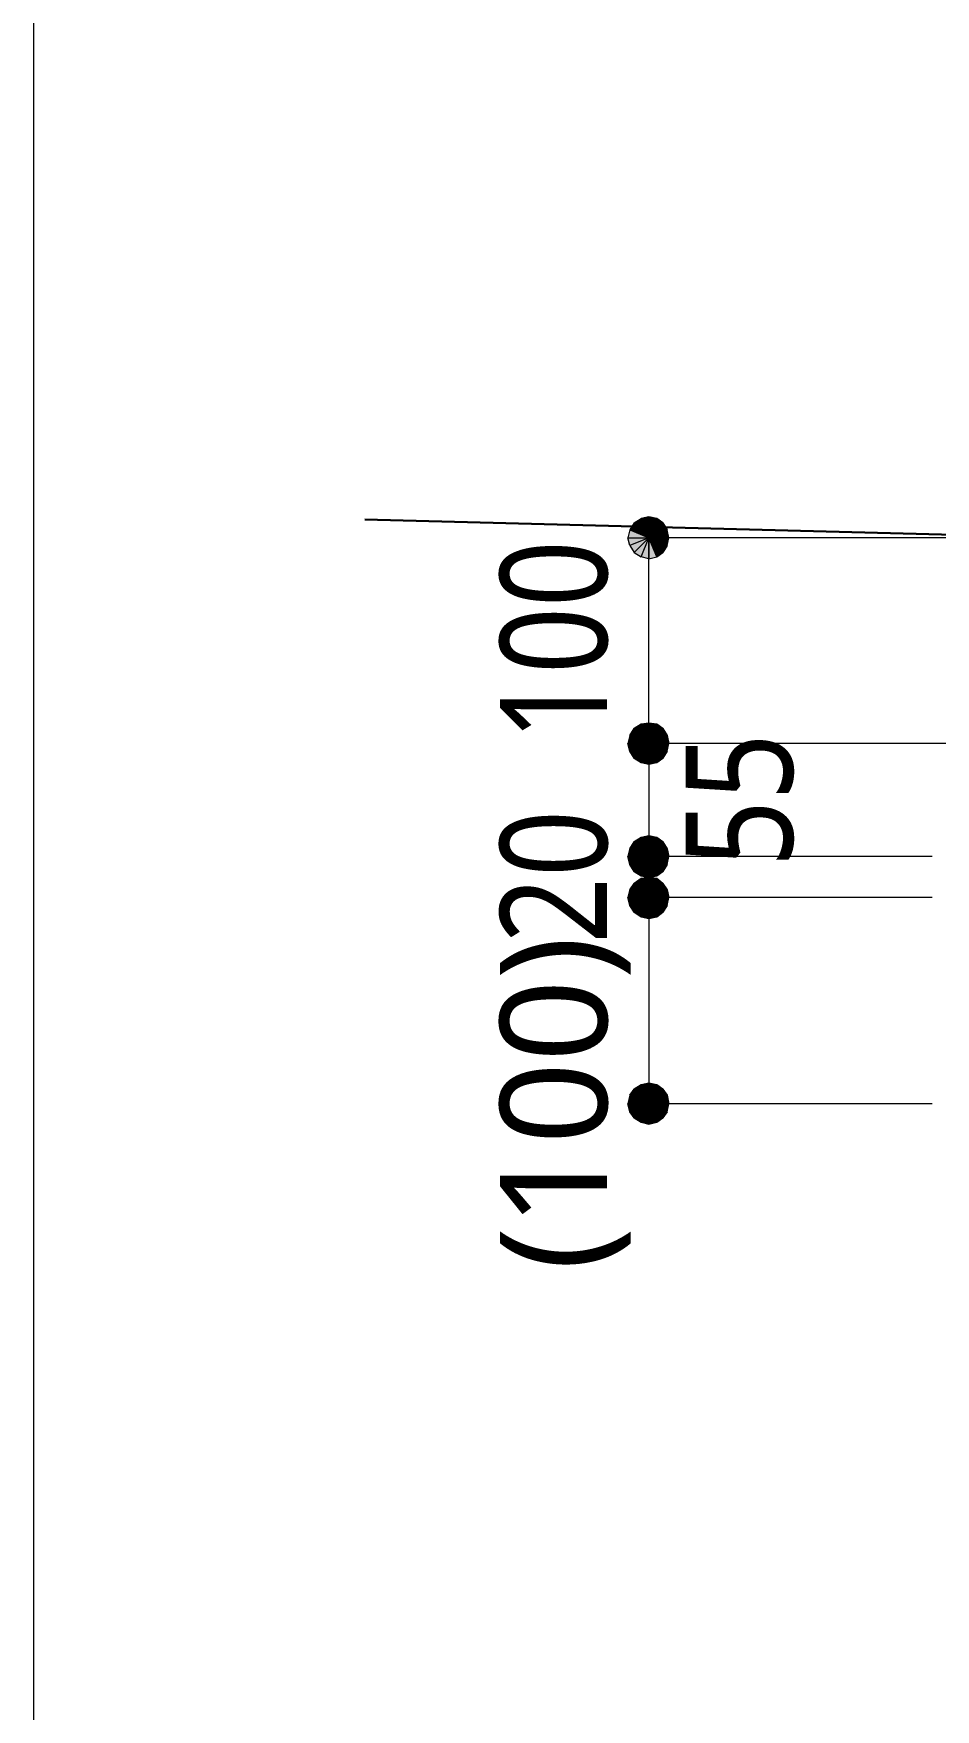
# Model space of a CAD drawing. Header units: millimetres. Extents: x 0 to 420, y 0 to 297.
# Drawn here: x 118.17 to 140.08, y 215.52 to 256.24 of the extents above; entities that cross this region are included whole.
import ezdxf
from ezdxf.enums import TextEntityAlignment as Align

# ---------------------------------------------------------------- set-up
doc = ezdxf.new("R2010")
doc.units = ezdxf.units.MM
doc.styles.add('kst32b', font='NotoSansJP-Variable.ttf')

msp = doc.modelspace()

# ---------------------------------------------------------------- hatches: boundary and pattern name
h = msp.add_hatch(color=7)
h.paths.add_polyline_path([(133.117, 244.496), (132.927, 244.454), (133.117, 243.988), (133.117, 244.496)])
h.paths.add_polyline_path([(132.927, 244.454), (133.117, 243.988), (132.757, 244.348), (132.927, 244.454)])
h.paths.add_polyline_path([(133.117, 243.988), (132.757, 244.348), (132.652, 244.179), (133.117, 243.988)])
for points in [[(133.308, 244.454), (133.117, 244.496), (133.117, 243.988), (133.308, 244.454)], [(133.308, 239.458), (133.117, 239.48), (133.117, 238.993), (133.308, 239.458)], [(132.927, 238.527), (133.117, 238.485), (133.117, 238.993), (132.927, 238.527)], [(133.308, 236.707), (133.117, 236.749), (133.117, 236.241), (133.308, 236.707)], [(132.927, 235.775), (133.117, 235.733), (133.117, 236.241), (132.927, 235.775)], [(133.308, 235.712), (133.117, 235.733), (133.117, 235.246), (133.308, 235.712)], [(132.927, 234.781), (133.117, 234.738), (133.117, 235.246), (132.927, 234.781)], [(133.308, 230.696), (133.117, 230.738), (133.117, 230.23), (133.308, 230.696)], [(132.927, 229.785), (133.117, 229.743), (133.117, 230.23), (132.927, 229.785)]]:
    msp.add_hatch(color=7).paths.add_polyline_path(points)
h = msp.add_hatch(color=7)
h.paths.add_polyline_path([(133.604, 243.988), (133.562, 244.179), (133.117, 243.988), (133.604, 243.988)])
h.paths.add_polyline_path([(133.562, 244.179), (133.117, 243.988), (133.456, 244.348), (133.562, 244.179)])
h.paths.add_polyline_path([(133.117, 243.988), (133.456, 244.348), (133.308, 244.454), (133.117, 243.988)])
h = msp.add_hatch(color=7)
h.paths.add_polyline_path([(132.652, 244.179), (132.609, 243.988), (133.117, 243.988), (132.652, 244.179)])
h.paths.add_polyline_path([(132.609, 243.988), (133.117, 243.988), (132.652, 243.798), (132.609, 243.988)])
h.paths.add_polyline_path([(133.117, 243.988), (132.652, 243.798), (132.757, 243.628), (133.117, 243.988)])
h = msp.add_hatch(color=7)
h.paths.add_polyline_path([(132.757, 243.628), (132.927, 243.522), (133.117, 243.988), (132.757, 243.628)])
h.paths.add_polyline_path([(132.927, 243.522), (133.117, 243.988), (133.117, 243.48), (132.927, 243.522)])
h.paths.add_polyline_path([(133.117, 243.988), (133.117, 243.48), (133.308, 243.522), (133.117, 243.988)])
h = msp.add_hatch(color=7)
h.paths.add_polyline_path([(133.308, 243.522), (133.456, 243.628), (133.117, 243.988), (133.308, 243.522)])
h.paths.add_polyline_path([(133.456, 243.628), (133.117, 243.988), (133.562, 243.798), (133.456, 243.628)])
h.paths.add_polyline_path([(133.117, 243.988), (133.562, 243.798), (133.604, 243.988), (133.117, 243.988)])
h = msp.add_hatch(color=7)
h.paths.add_polyline_path([(133.117, 239.48), (132.927, 239.458), (133.117, 238.993), (133.117, 239.48)])
h.paths.add_polyline_path([(132.927, 239.458), (133.117, 238.993), (132.757, 239.353), (132.927, 239.458)])
h.paths.add_polyline_path([(133.117, 238.993), (132.757, 239.353), (132.652, 239.183), (133.117, 238.993)])
h = msp.add_hatch(color=7)
h.paths.add_polyline_path([(133.456, 239.353), (133.308, 239.458), (133.117, 238.993), (133.456, 239.353)])
h.paths.add_polyline_path([(133.308, 239.458), (133.117, 238.993), (133.117, 239.48), (133.308, 239.458)])
h.paths.add_polyline_path([(133.117, 238.993), (133.117, 239.48), (132.927, 239.458), (133.117, 238.993)])
h = msp.add_hatch(color=7)
h.paths.add_polyline_path([(132.927, 239.458), (132.757, 239.353), (133.117, 238.993), (132.927, 239.458)])
h.paths.add_polyline_path([(132.757, 239.353), (133.117, 238.993), (132.652, 239.183), (132.757, 239.353)])
h.paths.add_polyline_path([(133.117, 238.993), (132.652, 239.183), (132.609, 238.993), (133.117, 238.993)])
h = msp.add_hatch(color=7)
h.paths.add_polyline_path([(132.652, 239.183), (132.609, 238.993), (133.117, 238.993), (132.652, 239.183)])
h.paths.add_polyline_path([(132.609, 238.993), (133.117, 238.993), (132.652, 238.802), (132.609, 238.993)])
h.paths.add_polyline_path([(133.117, 238.993), (132.652, 238.802), (132.757, 238.633), (133.117, 238.993)])
h = msp.add_hatch(color=7)
h.paths.add_polyline_path([(133.604, 238.993), (133.562, 239.183), (133.117, 238.993), (133.604, 238.993)])
h.paths.add_polyline_path([(133.562, 239.183), (133.117, 238.993), (133.456, 239.353), (133.562, 239.183)])
h.paths.add_polyline_path([(133.117, 238.993), (133.456, 239.353), (133.308, 239.458), (133.117, 238.993)])
h = msp.add_hatch(color=7)
h.paths.add_polyline_path([(133.562, 238.802), (133.604, 238.993), (133.117, 238.993), (133.562, 238.802)])
h.paths.add_polyline_path([(133.604, 238.993), (133.117, 238.993), (133.562, 239.183), (133.604, 238.993)])
h.paths.add_polyline_path([(133.117, 238.993), (133.562, 239.183), (133.456, 239.353), (133.117, 238.993)])
h = msp.add_hatch(color=7)
h.paths.add_polyline_path([(132.609, 238.993), (132.652, 238.802), (133.117, 238.993), (132.609, 238.993)])
h.paths.add_polyline_path([(132.652, 238.802), (133.117, 238.993), (132.757, 238.633), (132.652, 238.802)])
h.paths.add_polyline_path([(133.117, 238.993), (132.757, 238.633), (132.927, 238.527), (133.117, 238.993)])
h = msp.add_hatch(color=7)
h.paths.add_polyline_path([(132.757, 238.633), (132.927, 238.527), (133.117, 238.993), (132.757, 238.633)])
h.paths.add_polyline_path([(132.927, 238.527), (133.117, 238.993), (133.117, 238.485), (132.927, 238.527)])
h.paths.add_polyline_path([(133.117, 238.993), (133.117, 238.485), (133.308, 238.527), (133.117, 238.993)])
h = msp.add_hatch(color=7)
h.paths.add_polyline_path([(133.308, 238.527), (133.456, 238.633), (133.117, 238.993), (133.308, 238.527)])
h.paths.add_polyline_path([(133.456, 238.633), (133.117, 238.993), (133.562, 238.802), (133.456, 238.633)])
h.paths.add_polyline_path([(133.117, 238.993), (133.562, 238.802), (133.604, 238.993), (133.117, 238.993)])
h = msp.add_hatch(color=7)
h.paths.add_polyline_path([(133.117, 238.485), (133.308, 238.527), (133.117, 238.993), (133.117, 238.485)])
h.paths.add_polyline_path([(133.308, 238.527), (133.117, 238.993), (133.456, 238.633), (133.308, 238.527)])
h.paths.add_polyline_path([(133.117, 238.993), (133.456, 238.633), (133.562, 238.802), (133.117, 238.993)])
h = msp.add_hatch(color=7)
h.paths.add_polyline_path([(132.927, 236.707), (132.757, 236.601), (133.117, 236.241), (132.927, 236.707)])
h.paths.add_polyline_path([(132.757, 236.601), (133.117, 236.241), (132.652, 236.432), (132.757, 236.601)])
h.paths.add_polyline_path([(133.117, 236.241), (132.652, 236.432), (132.609, 236.241), (133.117, 236.241)])
h = msp.add_hatch(color=7)
h.paths.add_polyline_path([(133.117, 236.749), (132.927, 236.707), (133.117, 236.241), (133.117, 236.749)])
h.paths.add_polyline_path([(132.927, 236.707), (133.117, 236.241), (132.757, 236.601), (132.927, 236.707)])
h.paths.add_polyline_path([(133.117, 236.241), (132.757, 236.601), (132.652, 236.432), (133.117, 236.241)])
h = msp.add_hatch(color=7)
h.paths.add_polyline_path([(133.456, 236.601), (133.308, 236.707), (133.117, 236.241), (133.456, 236.601)])
h.paths.add_polyline_path([(133.308, 236.707), (133.117, 236.241), (133.117, 236.749), (133.308, 236.707)])
h.paths.add_polyline_path([(133.117, 236.241), (133.117, 236.749), (132.927, 236.707), (133.117, 236.241)])
h = msp.add_hatch(color=7)
h.paths.add_polyline_path([(133.604, 236.241), (133.562, 236.432), (133.117, 236.241), (133.604, 236.241)])
h.paths.add_polyline_path([(133.562, 236.432), (133.117, 236.241), (133.456, 236.601), (133.562, 236.432)])
h.paths.add_polyline_path([(133.117, 236.241), (133.456, 236.601), (133.308, 236.707), (133.117, 236.241)])
h = msp.add_hatch(color=7)
h.paths.add_polyline_path([(132.652, 236.432), (132.609, 236.241), (133.117, 236.241), (132.652, 236.432)])
h.paths.add_polyline_path([(132.609, 236.241), (133.117, 236.241), (132.652, 236.051), (132.609, 236.241)])
h.paths.add_polyline_path([(133.117, 236.241), (132.652, 236.051), (132.757, 235.881), (133.117, 236.241)])
h = msp.add_hatch(color=7)
h.paths.add_polyline_path([(132.609, 236.241), (132.652, 236.051), (133.117, 236.241), (132.609, 236.241)])
h.paths.add_polyline_path([(132.652, 236.051), (133.117, 236.241), (132.757, 235.881), (132.652, 236.051)])
h.paths.add_polyline_path([(133.117, 236.241), (132.757, 235.881), (132.927, 235.775), (133.117, 236.241)])
h = msp.add_hatch(color=7)
h.paths.add_polyline_path([(132.757, 235.881), (132.927, 235.775), (133.117, 236.241), (132.757, 235.881)])
h.paths.add_polyline_path([(132.927, 235.775), (133.117, 236.241), (133.117, 235.733), (132.927, 235.775)])
h.paths.add_polyline_path([(133.117, 236.241), (133.117, 235.733), (133.308, 235.775), (133.117, 236.241)])
h = msp.add_hatch(color=7)
h.paths.add_polyline_path([(133.562, 236.051), (133.604, 236.241), (133.117, 236.241), (133.562, 236.051)])
h.paths.add_polyline_path([(133.604, 236.241), (133.117, 236.241), (133.562, 236.432), (133.604, 236.241)])
h.paths.add_polyline_path([(133.117, 236.241), (133.562, 236.432), (133.456, 236.601), (133.117, 236.241)])
h = msp.add_hatch(color=7)
h.paths.add_polyline_path([(133.308, 235.775), (133.456, 235.881), (133.117, 236.241), (133.308, 235.775)])
h.paths.add_polyline_path([(133.456, 235.881), (133.117, 236.241), (133.562, 236.051), (133.456, 235.881)])
h.paths.add_polyline_path([(133.117, 236.241), (133.562, 236.051), (133.604, 236.241), (133.117, 236.241)])
h = msp.add_hatch(color=7)
h.paths.add_polyline_path([(133.117, 235.733), (133.308, 235.775), (133.117, 236.241), (133.117, 235.733)])
h.paths.add_polyline_path([(133.308, 235.775), (133.117, 236.241), (133.456, 235.881), (133.308, 235.775)])
h.paths.add_polyline_path([(133.117, 236.241), (133.456, 235.881), (133.562, 236.051), (133.117, 236.241)])
h = msp.add_hatch(color=7)
h.paths.add_polyline_path([(132.927, 235.712), (132.757, 235.585), (133.117, 235.246), (132.927, 235.712)])
h.paths.add_polyline_path([(132.757, 235.585), (133.117, 235.246), (132.652, 235.437), (132.757, 235.585)])
h.paths.add_polyline_path([(133.117, 235.246), (132.652, 235.437), (132.609, 235.246), (133.117, 235.246)])
h = msp.add_hatch(color=7)
h.paths.add_polyline_path([(132.652, 235.437), (132.609, 235.246), (133.117, 235.246), (132.652, 235.437)])
h.paths.add_polyline_path([(132.609, 235.246), (133.117, 235.246), (132.652, 235.056), (132.609, 235.246)])
h.paths.add_polyline_path([(133.117, 235.246), (132.652, 235.056), (132.757, 234.887), (133.117, 235.246)])
h = msp.add_hatch(color=7)
h.paths.add_polyline_path([(133.117, 235.733), (132.927, 235.712), (133.117, 235.246), (133.117, 235.733)])
h.paths.add_polyline_path([(132.927, 235.712), (133.117, 235.246), (132.757, 235.585), (132.927, 235.712)])
h.paths.add_polyline_path([(133.117, 235.246), (132.757, 235.585), (132.652, 235.437), (133.117, 235.246)])
h = msp.add_hatch(color=7)
h.paths.add_polyline_path([(133.456, 235.585), (133.308, 235.712), (133.117, 235.246), (133.456, 235.585)])
h.paths.add_polyline_path([(133.308, 235.712), (133.117, 235.246), (133.117, 235.733), (133.308, 235.712)])
h.paths.add_polyline_path([(133.117, 235.246), (133.117, 235.733), (132.927, 235.712), (133.117, 235.246)])
h = msp.add_hatch(color=7)
h.paths.add_polyline_path([(133.604, 235.246), (133.562, 235.437), (133.117, 235.246), (133.604, 235.246)])
h.paths.add_polyline_path([(133.562, 235.437), (133.117, 235.246), (133.456, 235.585), (133.562, 235.437)])
h.paths.add_polyline_path([(133.117, 235.246), (133.456, 235.585), (133.308, 235.712), (133.117, 235.246)])
h = msp.add_hatch(color=7)
h.paths.add_polyline_path([(133.562, 235.056), (133.604, 235.246), (133.117, 235.246), (133.562, 235.056)])
h.paths.add_polyline_path([(133.604, 235.246), (133.117, 235.246), (133.562, 235.437), (133.604, 235.246)])
h.paths.add_polyline_path([(133.117, 235.246), (133.562, 235.437), (133.456, 235.585), (133.117, 235.246)])
h = msp.add_hatch(color=7)
h.paths.add_polyline_path([(132.609, 235.246), (132.652, 235.056), (133.117, 235.246), (132.609, 235.246)])
h.paths.add_polyline_path([(132.652, 235.056), (133.117, 235.246), (132.757, 234.887), (132.652, 235.056)])
h.paths.add_polyline_path([(133.117, 235.246), (132.757, 234.887), (132.927, 234.781), (133.117, 235.246)])
h = msp.add_hatch(color=7)
h.paths.add_polyline_path([(132.757, 234.887), (132.927, 234.781), (133.117, 235.246), (132.757, 234.887)])
h.paths.add_polyline_path([(132.927, 234.781), (133.117, 235.246), (133.117, 234.738), (132.927, 234.781)])
h.paths.add_polyline_path([(133.117, 235.246), (133.117, 234.738), (133.308, 234.781), (133.117, 235.246)])
h = msp.add_hatch(color=7)
h.paths.add_polyline_path([(133.308, 234.781), (133.456, 234.887), (133.117, 235.246), (133.308, 234.781)])
h.paths.add_polyline_path([(133.456, 234.887), (133.117, 235.246), (133.562, 235.056), (133.456, 234.887)])
h.paths.add_polyline_path([(133.117, 235.246), (133.562, 235.056), (133.604, 235.246), (133.117, 235.246)])
h = msp.add_hatch(color=7)
h.paths.add_polyline_path([(133.117, 234.738), (133.308, 234.781), (133.117, 235.246), (133.117, 234.738)])
h.paths.add_polyline_path([(133.308, 234.781), (133.117, 235.246), (133.456, 234.887), (133.308, 234.781)])
h.paths.add_polyline_path([(133.117, 235.246), (133.456, 234.887), (133.562, 235.056), (133.117, 235.246)])
h = msp.add_hatch(color=7)
h.paths.add_polyline_path([(132.927, 230.696), (132.757, 230.59), (133.117, 230.23), (132.927, 230.696)])
h.paths.add_polyline_path([(132.757, 230.59), (133.117, 230.23), (132.652, 230.441), (132.757, 230.59)])
h.paths.add_polyline_path([(133.117, 230.23), (132.652, 230.441), (132.609, 230.23), (133.117, 230.23)])
h = msp.add_hatch(color=7)
h.paths.add_polyline_path([(133.117, 230.738), (132.927, 230.696), (133.117, 230.23), (133.117, 230.738)])
h.paths.add_polyline_path([(132.927, 230.696), (133.117, 230.23), (132.757, 230.59), (132.927, 230.696)])
h.paths.add_polyline_path([(133.117, 230.23), (132.757, 230.59), (132.652, 230.441), (133.117, 230.23)])
h = msp.add_hatch(color=7)
h.paths.add_polyline_path([(133.456, 230.59), (133.308, 230.696), (133.117, 230.23), (133.456, 230.59)])
h.paths.add_polyline_path([(133.308, 230.696), (133.117, 230.23), (133.117, 230.738), (133.308, 230.696)])
h.paths.add_polyline_path([(133.117, 230.23), (133.117, 230.738), (132.927, 230.696), (133.117, 230.23)])
h = msp.add_hatch(color=7)
h.paths.add_polyline_path([(133.604, 230.23), (133.562, 230.441), (133.117, 230.23), (133.604, 230.23)])
h.paths.add_polyline_path([(133.562, 230.441), (133.117, 230.23), (133.456, 230.59), (133.562, 230.441)])
h.paths.add_polyline_path([(133.117, 230.23), (133.456, 230.59), (133.308, 230.696), (133.117, 230.23)])
h = msp.add_hatch(color=7)
h.paths.add_polyline_path([(133.562, 230.039), (133.604, 230.23), (133.117, 230.23), (133.562, 230.039)])
h.paths.add_polyline_path([(133.604, 230.23), (133.117, 230.23), (133.562, 230.441), (133.604, 230.23)])
h.paths.add_polyline_path([(133.117, 230.23), (133.562, 230.441), (133.456, 230.59), (133.117, 230.23)])
h = msp.add_hatch(color=7)
h.paths.add_polyline_path([(132.652, 230.441), (132.609, 230.23), (133.117, 230.23), (132.652, 230.441)])
h.paths.add_polyline_path([(132.609, 230.23), (133.117, 230.23), (132.652, 230.039), (132.609, 230.23)])
h.paths.add_polyline_path([(133.117, 230.23), (132.652, 230.039), (132.757, 229.891), (133.117, 230.23)])
h = msp.add_hatch(color=7)
h.paths.add_polyline_path([(132.609, 230.23), (132.652, 230.039), (133.117, 230.23), (132.609, 230.23)])
h.paths.add_polyline_path([(132.652, 230.039), (133.117, 230.23), (132.757, 229.891), (132.652, 230.039)])
h.paths.add_polyline_path([(133.117, 230.23), (132.757, 229.891), (132.927, 229.785), (133.117, 230.23)])
h = msp.add_hatch(color=7)
h.paths.add_polyline_path([(132.757, 229.891), (132.927, 229.785), (133.117, 230.23), (132.757, 229.891)])
h.paths.add_polyline_path([(132.927, 229.785), (133.117, 230.23), (133.117, 229.743), (132.927, 229.785)])
h.paths.add_polyline_path([(133.117, 230.23), (133.117, 229.743), (133.308, 229.785), (133.117, 230.23)])
h = msp.add_hatch(color=7)
h.paths.add_polyline_path([(133.308, 229.785), (133.456, 229.891), (133.117, 230.23), (133.308, 229.785)])
h.paths.add_polyline_path([(133.456, 229.891), (133.117, 230.23), (133.562, 230.039), (133.456, 229.891)])
h.paths.add_polyline_path([(133.117, 230.23), (133.562, 230.039), (133.604, 230.23), (133.117, 230.23)])
h = msp.add_hatch(color=7)
h.paths.add_polyline_path([(133.117, 229.743), (133.308, 229.785), (133.117, 230.23), (133.117, 229.743)])
h.paths.add_polyline_path([(133.308, 229.785), (133.117, 230.23), (133.456, 229.891), (133.308, 229.785)])
h.paths.add_polyline_path([(133.117, 230.23), (133.456, 229.891), (133.562, 230.039), (133.117, 230.23)])

# ---------------------------------------------------------------- linework, layer by layer
at = {"lineweight": 13}
for points in [[(118.174, 285.983), (118.174, 45.995)], [(142.24, 243.988), (133.117, 243.988)], [(142.24, 238.993), (133.117, 238.993), (133.117, 243.988)], [(133.117, 238.993), (133.117, 236.241), (133.117, 235.246), (133.117, 230.23)], [(139.996, 236.241), (133.117, 236.241)], [(139.996, 235.246), (133.117, 235.246)], [(139.996, 230.23), (133.117, 230.23)]]:
    msp.add_lwpolyline(points, dxfattribs=at)
at = {"lineweight": 30}
msp.add_lwpolyline([(126.217, 244.433), (143.341, 243.988)], dxfattribs=at)
at = {"lineweight": 0}
for points in [[(132.927, 244.454), (133.117, 243.988), (132.757, 244.348)], [(133.117, 244.496), (132.927, 244.454), (133.117, 243.988)], [(133.308, 244.454), (133.117, 244.496), (133.117, 243.988)], [(133.117, 243.988), (133.456, 244.348), (133.308, 244.454)], [(132.652, 244.179), (132.609, 243.988), (133.117, 243.988)], [(132.609, 243.988), (133.117, 243.988), (132.652, 243.798)], [(133.117, 243.988), (132.757, 244.348), (132.652, 244.179)], [(133.117, 243.988), (132.652, 243.798), (132.757, 243.628)], [(132.757, 243.628), (132.927, 243.522), (133.117, 243.988)], [(132.927, 243.522), (133.117, 243.988), (133.117, 243.48)], [(133.562, 244.179), (133.117, 243.988), (133.456, 244.348)], [(133.604, 243.988), (133.562, 244.179), (133.117, 243.988)], [(133.117, 243.988), (133.117, 243.48), (133.308, 243.522)], [(133.308, 243.522), (133.456, 243.628), (133.117, 243.988)], [(133.456, 243.628), (133.117, 243.988), (133.562, 243.798)], [(133.117, 243.988), (133.562, 243.798), (133.604, 243.988)], [(133.117, 239.48), (132.927, 239.458), (133.117, 238.993)], [(133.117, 238.993), (133.117, 239.48), (132.927, 239.458)], [(133.308, 239.458), (133.117, 239.48), (133.117, 238.993)], [(133.308, 239.458), (133.117, 238.993), (133.117, 239.48)], [(132.652, 239.183), (132.609, 238.993), (133.117, 238.993)], [(133.117, 238.993), (132.652, 239.183), (132.609, 238.993)], [(133.117, 238.993), (132.757, 239.353), (132.652, 239.183)], [(132.757, 239.353), (133.117, 238.993), (132.652, 239.183)], [(132.927, 239.458), (133.117, 238.993), (132.757, 239.353)], [(132.927, 239.458), (132.757, 239.353), (133.117, 238.993)], [(133.117, 238.993), (133.456, 239.353), (133.308, 239.458)], [(133.456, 239.353), (133.308, 239.458), (133.117, 238.993)], [(133.562, 239.183), (133.117, 238.993), (133.456, 239.353)], [(133.117, 238.993), (133.562, 239.183), (133.456, 239.353)], [(133.604, 238.993), (133.562, 239.183), (133.117, 238.993)], [(133.604, 238.993), (133.117, 238.993), (133.562, 239.183)], [(132.609, 238.993), (133.117, 238.993), (132.652, 238.802)], [(132.609, 238.993), (132.652, 238.802), (133.117, 238.993)], [(133.117, 238.993), (132.652, 238.802), (132.757, 238.633)], [(132.652, 238.802), (133.117, 238.993), (132.757, 238.633)], [(132.757, 238.633), (132.927, 238.527), (133.117, 238.993)], [(133.117, 238.993), (132.757, 238.633), (132.927, 238.527)], [(132.927, 238.527), (133.117, 238.993), (133.117, 238.485)], [(132.927, 238.527), (133.117, 238.485), (133.117, 238.993)], [(133.117, 238.993), (133.117, 238.485), (133.308, 238.527)], [(133.308, 238.527), (133.456, 238.633), (133.117, 238.993)], [(133.456, 238.633), (133.117, 238.993), (133.562, 238.802)], [(133.117, 238.993), (133.562, 238.802), (133.604, 238.993)], [(133.117, 238.485), (133.308, 238.527), (133.117, 238.993)], [(133.308, 238.527), (133.117, 238.993), (133.456, 238.633)], [(133.117, 238.993), (133.456, 238.633), (133.562, 238.802)], [(133.562, 238.802), (133.604, 238.993), (133.117, 238.993)], [(132.927, 236.707), (133.117, 236.241), (132.757, 236.601)], [(132.927, 236.707), (132.757, 236.601), (133.117, 236.241)], [(133.117, 236.749), (132.927, 236.707), (133.117, 236.241)], [(133.117, 236.241), (133.117, 236.749), (132.927, 236.707)], [(133.308, 236.707), (133.117, 236.749), (133.117, 236.241)], [(133.308, 236.707), (133.117, 236.241), (133.117, 236.749)], [(133.117, 236.241), (133.456, 236.601), (133.308, 236.707)], [(133.456, 236.601), (133.308, 236.707), (133.117, 236.241)], [(132.652, 236.432), (132.609, 236.241), (133.117, 236.241)], [(133.117, 236.241), (132.652, 236.432), (132.609, 236.241)], [(132.609, 236.241), (133.117, 236.241), (132.652, 236.051)], [(132.609, 236.241), (132.652, 236.051), (133.117, 236.241)], [(133.117, 236.241), (132.757, 236.601), (132.652, 236.432)], [(132.757, 236.601), (133.117, 236.241), (132.652, 236.432)], [(133.117, 236.241), (132.652, 236.051), (132.757, 235.881)], [(132.652, 236.051), (133.117, 236.241), (132.757, 235.881)], [(132.757, 235.881), (132.927, 235.775), (133.117, 236.241)], [(133.117, 236.241), (132.757, 235.881), (132.927, 235.775)], [(132.927, 235.775), (133.117, 236.241), (133.117, 235.733)], [(132.927, 235.775), (133.117, 235.733), (133.117, 236.241)], [(133.562, 236.432), (133.117, 236.241), (133.456, 236.601)], [(133.117, 236.241), (133.562, 236.432), (133.456, 236.601)], [(133.604, 236.241), (133.562, 236.432), (133.117, 236.241)], [(133.604, 236.241), (133.117, 236.241), (133.562, 236.432)], [(133.117, 236.241), (133.117, 235.733), (133.308, 235.775)], [(133.308, 235.775), (133.456, 235.881), (133.117, 236.241)], [(133.456, 235.881), (133.117, 236.241), (133.562, 236.051)], [(133.117, 236.241), (133.562, 236.051), (133.604, 236.241)], [(133.117, 235.733), (133.308, 235.775), (133.117, 236.241)], [(133.308, 235.775), (133.117, 236.241), (133.456, 235.881)], [(133.117, 236.241), (133.456, 235.881), (133.562, 236.051)], [(133.562, 236.051), (133.604, 236.241), (133.117, 236.241)], [(132.652, 235.437), (132.609, 235.246), (133.117, 235.246)], [(133.117, 235.246), (132.652, 235.437), (132.609, 235.246)], [(133.117, 235.246), (132.757, 235.585), (132.652, 235.437)], [(132.757, 235.585), (133.117, 235.246), (132.652, 235.437)], [(132.927, 235.712), (133.117, 235.246), (132.757, 235.585)], [(132.927, 235.712), (132.757, 235.585), (133.117, 235.246)], [(133.117, 235.733), (132.927, 235.712), (133.117, 235.246)], [(133.117, 235.246), (133.117, 235.733), (132.927, 235.712)], [(133.308, 235.712), (133.117, 235.733), (133.117, 235.246)], [(133.308, 235.712), (133.117, 235.246), (133.117, 235.733)], [(133.117, 235.246), (133.456, 235.585), (133.308, 235.712)], [(133.456, 235.585), (133.308, 235.712), (133.117, 235.246)], [(133.562, 235.437), (133.117, 235.246), (133.456, 235.585)], [(133.117, 235.246), (133.562, 235.437), (133.456, 235.585)], [(133.604, 235.246), (133.562, 235.437), (133.117, 235.246)], [(133.604, 235.246), (133.117, 235.246), (133.562, 235.437)], [(132.609, 235.246), (133.117, 235.246), (132.652, 235.056)], [(132.609, 235.246), (132.652, 235.056), (133.117, 235.246)], [(133.117, 235.246), (132.652, 235.056), (132.757, 234.887)], [(132.652, 235.056), (133.117, 235.246), (132.757, 234.887)], [(132.757, 234.887), (132.927, 234.781), (133.117, 235.246)], [(133.117, 235.246), (132.757, 234.887), (132.927, 234.781)], [(132.927, 234.781), (133.117, 235.246), (133.117, 234.738)], [(132.927, 234.781), (133.117, 234.738), (133.117, 235.246)], [(133.117, 235.246), (133.117, 234.738), (133.308, 234.781)], [(133.308, 234.781), (133.456, 234.887), (133.117, 235.246)], [(133.456, 234.887), (133.117, 235.246), (133.562, 235.056)], [(133.117, 235.246), (133.562, 235.056), (133.604, 235.246)], [(133.117, 234.738), (133.308, 234.781), (133.117, 235.246)], [(133.308, 234.781), (133.117, 235.246), (133.456, 234.887)], [(133.117, 235.246), (133.456, 234.887), (133.562, 235.056)], [(133.562, 235.056), (133.604, 235.246), (133.117, 235.246)], [(133.117, 230.23), (132.757, 230.59), (132.652, 230.441)], [(132.757, 230.59), (133.117, 230.23), (132.652, 230.441)], [(132.927, 230.696), (133.117, 230.23), (132.757, 230.59)], [(132.927, 230.696), (132.757, 230.59), (133.117, 230.23)], [(133.117, 230.738), (132.927, 230.696), (133.117, 230.23)], [(133.117, 230.23), (133.117, 230.738), (132.927, 230.696)], [(133.308, 230.696), (133.117, 230.738), (133.117, 230.23)], [(133.308, 230.696), (133.117, 230.23), (133.117, 230.738)], [(133.117, 230.23), (133.456, 230.59), (133.308, 230.696)], [(133.456, 230.59), (133.308, 230.696), (133.117, 230.23)], [(133.562, 230.441), (133.117, 230.23), (133.456, 230.59)], [(133.117, 230.23), (133.562, 230.441), (133.456, 230.59)], [(132.652, 230.441), (132.609, 230.23), (133.117, 230.23)], [(133.117, 230.23), (132.652, 230.441), (132.609, 230.23)], [(132.609, 230.23), (133.117, 230.23), (132.652, 230.039)], [(132.609, 230.23), (132.652, 230.039), (133.117, 230.23)], [(133.117, 230.23), (132.652, 230.039), (132.757, 229.891)], [(132.652, 230.039), (133.117, 230.23), (132.757, 229.891)], [(132.757, 229.891), (132.927, 229.785), (133.117, 230.23)], [(133.117, 230.23), (132.757, 229.891), (132.927, 229.785)], [(132.927, 229.785), (133.117, 230.23), (133.117, 229.743)], [(132.927, 229.785), (133.117, 229.743), (133.117, 230.23)], [(133.604, 230.23), (133.562, 230.441), (133.117, 230.23)], [(133.604, 230.23), (133.117, 230.23), (133.562, 230.441)], [(133.117, 230.23), (133.117, 229.743), (133.308, 229.785)], [(133.308, 229.785), (133.456, 229.891), (133.117, 230.23)], [(133.456, 229.891), (133.117, 230.23), (133.562, 230.039)], [(133.117, 230.23), (133.562, 230.039), (133.604, 230.23)], [(133.117, 229.743), (133.308, 229.785), (133.117, 230.23)], [(133.308, 229.785), (133.117, 230.23), (133.456, 229.891)], [(133.117, 230.23), (133.456, 229.891), (133.562, 230.039)], [(133.562, 230.039), (133.604, 230.23), (133.117, 230.23)]]:
    msp.add_lwpolyline(points, close=True, dxfattribs=at)

# ---------------------------------------------------------------- texts
at = {"style": 'kst32b'}
for s, p, p2 in [('100', (132.101, 239.056), (132.101, 243.929)), ('55', (136.61, 235.987), (136.61, 239.236)), ('20', (132.101, 234.124), (132.101, 237.373)), ('(100)', (132.101, 226.187), (132.101, 234.309))]:
    msp.add_text(s, height=2.5989, dxfattribs=at).set_placement(p, p2, align=Align.FIT)

doc.saveas('drawing.dxf')
